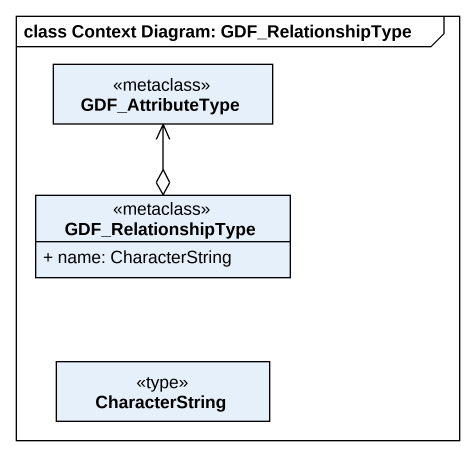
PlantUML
@startuml
mainframe class Context Diagram: GDF_RelationshipType
hide circle
hide empty members
skinparam classAttributeIconSize 0
class GDF_AttributeType <<metaclass>>
class GDF_RelationshipType <<metaclass>> {
  + name: CharacterString
}
class CharacterString <<type>>
GDF_RelationshipType o-up-> GDF_AttributeType
@enduml
